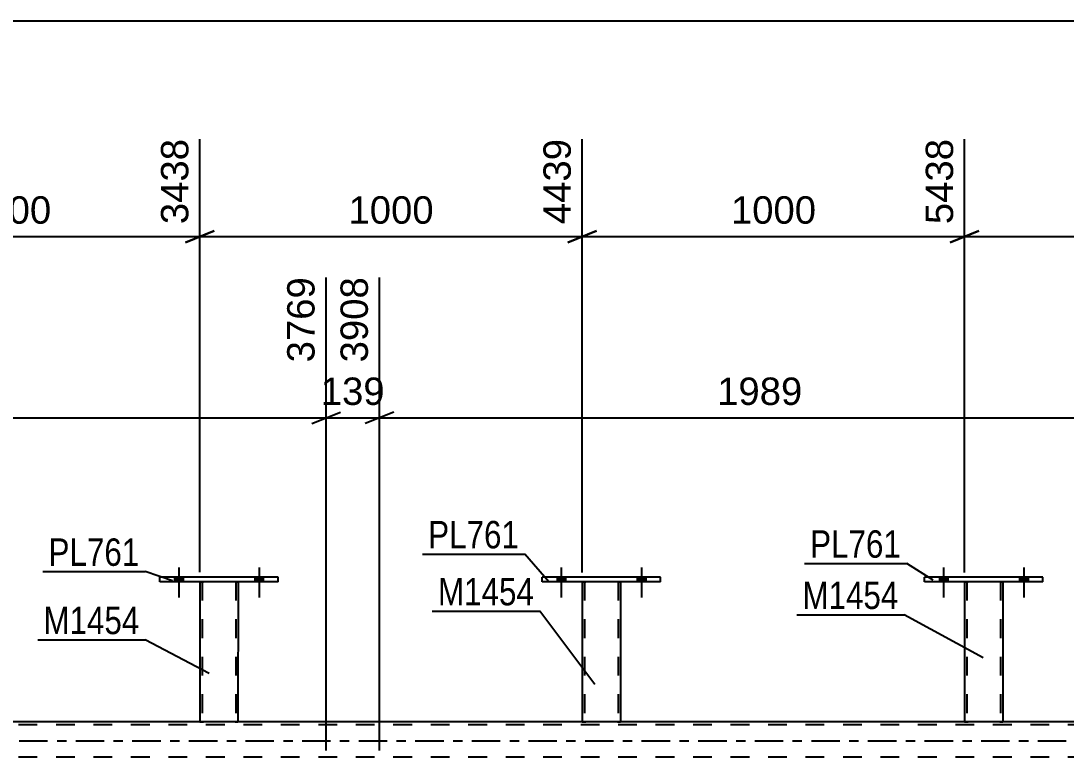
# Model space of a CAD drawing. Header units: millimetres. Extents: x 0 to 841, y 0 to 594.
# Drawn here: x 167.4 to 276.7, y 434.3 to 511.6 of the extents above; entities that cross this region are included whole.
import ezdxf

# ---------------------------------------------------------------- set-up
doc = ezdxf.new("R2010")
doc.units = ezdxf.units.MM
doc.linetypes.add('DXK_LINE_DOT2', pattern=[3.9198, 1.9599, -1.9599])
doc.linetypes.add('DXK_LINE_DOT3', pattern=[5.9187, 2.979, -0.9799, 0.9799, -0.9799])
doc.styles.add('Arial', font='ARIAL.TTF', dxfattribs={"height": 0.2})
doc.styles.add('Arial Narrow', font='ARIALN.TTF', dxfattribs={"height": 0.2})

# ---------------------------------------------------------------- blocks, each defined once
blk = doc.blocks.new('Bolt-318892525-4813 - 4655')
at = {"linetype": 'Continuous'}
for points in [[(263.46, 452.92), (264.34, 452.92), (264.34, 453.4), (263.46, 453.4)], [(271.86, 452.92), (272.74, 452.92), (272.74, 453.4), (271.86, 453.4)]]:
    blk.add_hatch(color=1, dxfattribs=at).paths.add_polyline_path(points)
at = {"color": 1, "linetype": 'Continuous'}
for p, q in [((263.9, 454.4), (263.9, 451.28)), ((272.3, 454.4), (272.3, 451.28)), ((263.46, 453.4), (263.46, 452.92)), ((264.34, 453.4), (264.34, 452.92)), ((271.86, 453.4), (271.86, 452.92)), ((272.74, 453.4), (272.74, 452.92))]:
    blk.add_line(p, q, dxfattribs=at)
blk = doc.blocks.new('Bolt-318892525-5071 - 4655')
at = {"linetype": 'Continuous'}
for points in [[(183.47, 452.92), (184.35, 452.92), (184.35, 453.4), (183.47, 453.4)], [(191.87, 452.92), (192.75, 452.92), (192.75, 453.4), (191.87, 453.4)]]:
    blk.add_hatch(color=1, dxfattribs=at).paths.add_polyline_path(points)
at = {"color": 1, "linetype": 'Continuous'}
for p, q in [((183.91, 454.4), (183.91, 451.28)), ((192.31, 454.4), (192.31, 451.28)), ((183.47, 453.4), (183.47, 452.92)), ((184.35, 453.4), (184.35, 452.92)), ((191.87, 453.4), (191.87, 452.92)), ((192.75, 453.4), (192.75, 452.92))]:
    blk.add_line(p, q, dxfattribs=at)
blk = doc.blocks.new('Part-318892525-4918 - 4655')
at = {"color": 2, "linetype": 'Continuous'}
for p, q in [((181.91, 452.92), (181.91, 453.4)), ((194.31, 453.4), (181.91, 453.4)), ((194.31, 452.92), (181.91, 452.92)), ((194.31, 452.92), (194.31, 453.4))]:
    blk.add_line(p, q, dxfattribs=at)
blk = doc.blocks.new('Part-318892525-4859 - 4655')
at = {"color": 2, "linetype": 'Continuous'}
for p, q in [((266.1, 452.92), (266.1, 438.28)), ((270.1, 452.92), (270.1, 438.28)), ((266.13, 438.28), (266.1, 438.28)), ((266.24, 438.28), (266.13, 438.28)), ((266.39, 438.28), (266.24, 438.28)), ((269.8, 438.28), (266.39, 438.28)), ((269.96, 438.28), (269.8, 438.28)), ((270.06, 438.28), (269.96, 438.28)), ((270.1, 438.28), (270.06, 438.28))]:
    blk.add_line(p, q, dxfattribs=at)
at = {"color": 7, "linetype": 'DXK_LINE_DOT2'}
for p, q in [((266.1, 452.92), (266.1, 452.92)), ((266.1, 452.92), (266.1, 452.92)), ((266.1, 452.92), (266.1, 452.92)), ((266.14, 452.92), (266.1, 452.92)), ((266.1, 452.92), (266.14, 452.92)), ((266.24, 452.92), (266.14, 452.92)), ((266.14, 452.92), (266.24, 452.92)), ((266.4, 452.92), (266.24, 452.92)), ((266.24, 452.92), (266.4, 452.92)), ((266.34, 452.92), (266.34, 452.92)), ((266.34, 452.92), (266.34, 438.28)), ((266.36, 452.92), (266.34, 452.92)), ((266.34, 452.92), (266.36, 452.92)), ((266.41, 452.92), (266.36, 452.92)), ((266.36, 452.92), (266.41, 452.92)), ((269.81, 452.92), (266.4, 452.92)), ((269.81, 452.92), (266.4, 452.92)), ((269.71, 452.92), (266.41, 452.92)), ((266.41, 452.92), (266.49, 452.92)), ((269.79, 452.92), (266.49, 452.92)), ((269.79, 452.92), (269.71, 452.92)), ((269.84, 452.92), (269.79, 452.92)), ((269.79, 452.92), (269.84, 452.92)), ((269.81, 452.92), (269.96, 452.92)), ((269.96, 452.92), (269.81, 452.92)), ((269.86, 452.92), (269.84, 452.92)), ((269.84, 452.92), (269.86, 452.92)), ((269.86, 452.92), (269.86, 452.92)), ((269.86, 452.92), (269.86, 438.28)), ((269.96, 452.92), (270.07, 452.92)), ((270.07, 452.92), (269.96, 452.92)), ((270.07, 452.92), (270.1, 452.92)), ((270.1, 452.92), (270.07, 452.92)), ((270.1, 452.92), (270.1, 452.92)), ((270.1, 452.92), (270.1, 452.92)), ((270.1, 452.92), (270.1, 452.92)), ((266.1, 438.28), (266.13, 438.28)), ((266.13, 438.28), (266.24, 438.28)), ((266.24, 438.28), (266.39, 438.28)), ((266.36, 438.28), (266.34, 438.28)), ((266.34, 438.28), (266.36, 438.28)), ((266.41, 438.28), (266.36, 438.28)), ((266.36, 438.28), (266.39, 438.28)), ((269.8, 438.28), (266.39, 438.28)), ((266.39, 438.28), (266.41, 438.28)), ((269.71, 438.28), (266.41, 438.28)), ((266.41, 438.28), (266.49, 438.28)), ((269.79, 438.28), (266.49, 438.28)), ((269.79, 438.28), (269.71, 438.28)), ((269.84, 438.28), (269.79, 438.28)), ((269.79, 438.28), (269.84, 438.28)), ((269.8, 438.28), (269.96, 438.28)), ((269.86, 438.28), (269.84, 438.28)), ((269.84, 438.28), (269.86, 438.28)), ((269.96, 438.28), (270.06, 438.28)), ((270.06, 438.28), (270.1, 438.28))]:
    blk.add_line(p, q, dxfattribs=at)
blk = doc.blocks.new('Part-318892525-4913 - 4655')
at = {"color": 2, "linetype": 'Continuous'}
for p, q in [((221.91, 452.92), (221.91, 453.4)), ((234.31, 453.4), (221.91, 453.4)), ((234.31, 452.92), (221.91, 452.92)), ((234.31, 452.92), (234.31, 453.4))]:
    blk.add_line(p, q, dxfattribs=at)
blk = doc.blocks.new('Bolt-318892525-5003 - 4655')
at = {"linetype": 'Continuous'}
for points in [[(223.47, 452.92), (224.35, 452.92), (224.35, 453.4), (223.47, 453.4)], [(231.87, 452.92), (232.75, 452.92), (232.75, 453.4), (231.87, 453.4)]]:
    blk.add_hatch(color=1, dxfattribs=at).paths.add_polyline_path(points)
at = {"color": 1, "linetype": 'Continuous'}
for p, q in [((223.91, 454.4), (223.91, 451.28)), ((232.31, 454.4), (232.31, 451.28)), ((223.47, 453.4), (223.47, 452.92)), ((224.35, 453.4), (224.35, 452.92)), ((231.87, 453.4), (231.87, 452.92)), ((232.75, 453.4), (232.75, 452.92))]:
    blk.add_line(p, q, dxfattribs=at)
blk = doc.blocks.new('Bolt-318892525-5004 - 4655')
at = {"linetype": 'Continuous'}
for points in [[(263.46, 452.92), (264.34, 452.92), (264.34, 453.4), (263.46, 453.4)], [(271.86, 452.92), (272.74, 452.92), (272.74, 453.4), (271.86, 453.4)]]:
    blk.add_hatch(color=1, dxfattribs=at).paths.add_polyline_path(points)
at = {"color": 1, "linetype": 'Continuous'}
for p, q in [((263.9, 454.4), (263.9, 451.28)), ((272.3, 454.4), (272.3, 451.28)), ((263.46, 453.4), (263.46, 452.92)), ((264.34, 453.4), (264.34, 452.92)), ((271.86, 453.4), (271.86, 452.92)), ((272.74, 453.4), (272.74, 452.92))]:
    blk.add_line(p, q, dxfattribs=at)
blk = doc.blocks.new('Part-318892525-5014 - 4655')
at = {"color": 2, "linetype": 'Continuous'}
for p, q in [((261.9, 452.92), (261.9, 453.4)), ((274.3, 453.4), (261.9, 453.4)), ((274.3, 452.92), (261.9, 452.92)), ((274.3, 452.92), (274.3, 453.4))]:
    blk.add_line(p, q, dxfattribs=at)
blk = doc.blocks.new('Part-318892525-5029 - 4655')
at = {"color": 7, "linetype": 'DXK_LINE_DOT2'}
for p, q in [((768.84, 437.96), (84.35, 437.96)), ((190.1, 438.28), (186.1, 438.28)), ((230.11, 438.28), (226.11, 438.28)), ((270.1, 438.28), (266.1, 438.28)), ((768.84, 434.6), (84.35, 434.6))]:
    blk.add_line(p, q, dxfattribs=at)
at = {"color": 2, "linetype": 'Continuous'}
for p, q in [((186.1, 438.28), (150.1, 438.28)), ((226.11, 438.28), (190.1, 438.28)), ((266.1, 438.28), (230.11, 438.28)), ((306.1, 438.28), (270.1, 438.28))]:
    blk.add_line(p, q, dxfattribs=at)
at = {"color": 7, "linetype": 'DXK_LINE_DOT3'}
blk.add_line((84.35, 436.28), (778.64, 436.28), dxfattribs=at)
blk = doc.blocks.new('Part-318892525-5040 - 4655')
at = {"color": 2, "linetype": 'Continuous'}
for p, q in [((226.11, 452.92), (226.11, 438.28)), ((230.11, 452.92), (230.11, 438.28)), ((226.15, 438.28), (226.11, 438.28)), ((226.25, 438.28), (226.15, 438.28)), ((226.41, 438.28), (226.25, 438.28)), ((229.81, 438.28), (226.41, 438.28)), ((229.97, 438.28), (229.81, 438.28)), ((230.07, 438.28), (229.97, 438.28)), ((230.11, 438.28), (230.07, 438.28))]:
    blk.add_line(p, q, dxfattribs=at)
at = {"color": 7, "linetype": 'DXK_LINE_DOT2'}
for p, q in [((226.11, 452.92), (226.11, 452.92)), ((226.11, 452.92), (226.11, 452.92)), ((226.11, 452.92), (226.11, 452.92)), ((226.15, 452.92), (226.11, 452.92)), ((226.11, 452.92), (226.15, 452.92)), ((226.25, 452.92), (226.15, 452.92)), ((226.15, 452.92), (226.25, 452.92)), ((226.41, 452.92), (226.25, 452.92)), ((226.25, 452.92), (226.41, 452.92)), ((226.35, 452.92), (226.35, 452.92)), ((226.35, 452.92), (226.35, 438.28)), ((226.37, 452.92), (226.35, 452.92)), ((226.35, 452.92), (226.37, 452.92)), ((226.42, 452.92), (226.37, 452.92)), ((226.37, 452.92), (226.42, 452.92)), ((229.82, 452.92), (226.41, 452.92)), ((229.82, 452.92), (226.41, 452.92)), ((229.73, 452.92), (226.42, 452.92)), ((226.42, 452.92), (226.5, 452.92)), ((229.8, 452.92), (226.5, 452.92)), ((229.8, 452.92), (229.73, 452.92)), ((229.86, 452.92), (229.8, 452.92)), ((229.8, 452.92), (229.86, 452.92)), ((229.82, 452.92), (229.97, 452.92)), ((229.97, 452.92), (229.82, 452.92)), ((229.87, 452.92), (229.86, 452.92)), ((229.86, 452.92), (229.87, 452.92)), ((229.87, 452.92), (229.87, 452.92)), ((229.87, 452.92), (229.87, 438.28)), ((229.97, 452.92), (230.08, 452.92)), ((230.08, 452.92), (229.97, 452.92)), ((230.08, 452.92), (230.11, 452.92)), ((230.11, 452.92), (230.08, 452.92)), ((230.11, 452.92), (230.11, 452.92)), ((230.11, 452.92), (230.11, 452.92)), ((230.11, 452.92), (230.11, 452.92)), ((226.11, 438.28), (226.15, 438.28)), ((226.15, 438.28), (226.25, 438.28)), ((226.25, 438.28), (226.41, 438.28)), ((226.37, 438.28), (226.35, 438.28)), ((226.35, 438.28), (226.37, 438.28)), ((226.42, 438.28), (226.37, 438.28)), ((226.37, 438.28), (226.41, 438.28)), ((229.81, 438.28), (226.41, 438.28)), ((226.41, 438.28), (226.42, 438.28)), ((229.72, 438.28), (226.42, 438.28)), ((226.42, 438.28), (226.5, 438.28)), ((229.8, 438.28), (226.5, 438.28)), ((229.8, 438.28), (229.72, 438.28)), ((229.85, 438.28), (229.8, 438.28)), ((229.8, 438.28), (229.85, 438.28)), ((229.81, 438.28), (229.97, 438.28)), ((229.87, 438.28), (229.85, 438.28)), ((229.85, 438.28), (229.87, 438.28)), ((229.97, 438.28), (230.07, 438.28)), ((230.07, 438.28), (230.11, 438.28))]:
    blk.add_line(p, q, dxfattribs=at)
blk = doc.blocks.new('Bolt-318892525-5072 - 4655')
at = {"linetype": 'Continuous'}
for points in [[(183.47, 452.92), (184.35, 452.92), (184.35, 453.4), (183.47, 453.4)], [(191.87, 452.92), (192.75, 452.92), (192.75, 453.4), (191.87, 453.4)]]:
    blk.add_hatch(color=1, dxfattribs=at).paths.add_polyline_path(points)
at = {"color": 1, "linetype": 'Continuous'}
for p, q in [((183.91, 454.4), (183.91, 451.28)), ((192.31, 454.4), (192.31, 451.28)), ((183.47, 453.4), (183.47, 452.92)), ((184.35, 453.4), (184.35, 452.92)), ((191.87, 453.4), (191.87, 452.92)), ((192.75, 453.4), (192.75, 452.92))]:
    blk.add_line(p, q, dxfattribs=at)
blk = doc.blocks.new('Bolt-318892525-5082 - 4655')
at = {"linetype": 'Continuous'}
for points in [[(223.47, 452.92), (224.35, 452.92), (224.35, 453.4), (223.47, 453.4)], [(231.87, 452.92), (232.75, 452.92), (232.75, 453.4), (231.87, 453.4)]]:
    blk.add_hatch(color=1, dxfattribs=at).paths.add_polyline_path(points)
at = {"color": 1, "linetype": 'Continuous'}
for p, q in [((223.91, 454.4), (223.91, 451.28)), ((232.31, 454.4), (232.31, 451.28)), ((223.47, 453.4), (223.47, 452.92)), ((224.35, 453.4), (224.35, 452.92)), ((231.87, 453.4), (231.87, 452.92)), ((232.75, 453.4), (232.75, 452.92))]:
    blk.add_line(p, q, dxfattribs=at)
blk = doc.blocks.new('Part-318892525-5110 - 4655')
at = {"color": 2, "linetype": 'Continuous'}
for p, q in [((186.11, 452.92), (186.1, 438.28)), ((190.11, 452.92), (190.1, 438.28)), ((186.14, 438.28), (186.1, 438.28)), ((186.24, 438.28), (186.14, 438.28)), ((186.4, 438.28), (186.24, 438.28)), ((189.81, 438.28), (186.4, 438.28)), ((189.96, 438.28), (189.81, 438.28)), ((190.07, 438.28), (189.96, 438.28)), ((190.1, 438.28), (190.07, 438.28))]:
    blk.add_line(p, q, dxfattribs=at)
at = {"color": 7, "linetype": 'DXK_LINE_DOT2'}
for p, q in [((186.11, 452.92), (186.11, 452.92)), ((186.11, 452.92), (186.11, 452.92)), ((186.11, 452.92), (186.11, 452.92)), ((186.14, 452.92), (186.11, 452.92)), ((186.11, 452.92), (186.14, 452.92)), ((186.25, 452.92), (186.14, 452.92)), ((186.14, 452.92), (186.25, 452.92)), ((186.4, 452.92), (186.25, 452.92)), ((186.25, 452.92), (186.4, 452.92)), ((186.35, 452.92), (186.34, 438.28)), ((186.35, 452.92), (186.35, 452.92)), ((186.37, 452.92), (186.35, 452.92)), ((186.35, 452.92), (186.37, 452.92)), ((186.42, 452.92), (186.37, 452.92)), ((186.37, 452.92), (186.42, 452.92)), ((189.81, 452.92), (186.4, 452.92)), ((189.81, 452.92), (186.4, 452.92)), ((189.72, 452.92), (186.42, 452.92)), ((186.42, 452.92), (186.5, 452.92)), ((189.8, 452.92), (186.5, 452.92)), ((189.8, 452.92), (189.72, 452.92)), ((189.85, 452.92), (189.8, 452.92)), ((189.8, 452.92), (189.85, 452.92)), ((189.81, 452.92), (189.97, 452.92)), ((189.97, 452.92), (189.81, 452.92)), ((189.87, 452.92), (189.85, 452.92)), ((189.85, 452.92), (189.87, 452.92)), ((189.87, 452.92), (189.86, 438.28)), ((189.87, 452.92), (189.87, 452.92)), ((189.97, 452.92), (190.07, 452.92)), ((190.07, 452.92), (189.97, 452.92)), ((190.07, 452.92), (190.11, 452.92)), ((190.11, 452.92), (190.07, 452.92)), ((190.11, 452.92), (190.11, 452.92)), ((190.11, 452.92), (190.11, 452.92)), ((190.11, 452.92), (190.11, 452.92)), ((186.1, 438.28), (186.14, 438.28)), ((186.14, 438.28), (186.24, 438.28)), ((186.24, 438.28), (186.4, 438.28)), ((186.36, 438.28), (186.34, 438.28)), ((186.34, 438.28), (186.36, 438.28)), ((186.41, 438.28), (186.36, 438.28)), ((186.36, 438.28), (186.4, 438.28)), ((189.81, 438.28), (186.4, 438.28)), ((186.4, 438.28), (186.41, 438.28)), ((189.72, 438.28), (186.41, 438.28)), ((186.41, 438.28), (186.49, 438.28)), ((189.79, 438.28), (186.49, 438.28)), ((189.79, 438.28), (189.72, 438.28)), ((189.85, 438.28), (189.79, 438.28)), ((189.79, 438.28), (189.85, 438.28)), ((189.81, 438.28), (189.96, 438.28)), ((189.86, 438.28), (189.85, 438.28)), ((189.85, 438.28), (189.86, 438.28)), ((189.96, 438.28), (190.07, 438.28)), ((190.07, 438.28), (190.1, 438.28))]:
    blk.add_line(p, q, dxfattribs=at)
blk = doc.blocks.new('StraightDimension-318892525-5475 - 4655')
at = {"color": 7, "linetype": 'Continuous'}
for p, q in [((199.31, 435.28), (199.31, 484.75)), ((204.89, 435.28), (204.89, 484.75)), ((197.81, 469.46), (200.81, 470.66)), ((206.39, 470.66), (203.39, 469.46)), ((199.31, 470.06), (204.89, 470.06))]:
    blk.add_line(p, q, dxfattribs=at)
at = {"color": 0}
blk.add_wipeout([(206.03, 470.81), (206.03, 475.01), (198.16, 475.01), (198.16, 470.81)], dxfattribs=at)
at = {"color": 3, "style": 'Arial'}
blk.add_text('139', height=2.865, dxfattribs=at).set_placement((198.76, 471.41))
at = {"color": 0, "linetype": 'Continuous'}
blk.add_wipeout([(204.29, 485.35), (200.09, 485.35), (200.09, 475.26), (204.29, 475.26)], dxfattribs=at)
at = {"color": 3, "linetype": 'Continuous', "style": 'Arial'}
blk.add_text('3908', height=2.865, rotation=90.0002, dxfattribs=at).set_placement((203.69, 475.86))
blk = doc.blocks.new('StraightDimension-318892525-5461 - 4655')
at = {"color": 7, "linetype": 'Continuous'}
for p, q in [((204.89, 435.28), (204.89, 484.75)), ((284.44, 435.28), (284.44, 484.75)), ((206.39, 470.66), (203.39, 469.46)), ((282.94, 469.46), (285.94, 470.66)), ((204.89, 470.06), (284.44, 470.06))]:
    blk.add_line(p, q, dxfattribs=at)
at = {"color": 0, "linetype": 'Continuous'}
blk.add_wipeout([(283.84, 485.35), (279.64, 485.35), (279.64, 475.26), (283.84, 475.26)], dxfattribs=at)
at = {"color": 0}
blk.add_wipeout([(249.71, 470.81), (249.71, 475.01), (239.62, 475.01), (239.62, 470.81)], dxfattribs=at)
at = {"color": 3, "linetype": 'Continuous', "style": 'Arial'}
blk.add_text('5897', height=2.865, rotation=90.0002, dxfattribs=at).set_placement((283.24, 475.86))
at = {"color": 3, "style": 'Arial'}
blk.add_text('1989', height=2.865, dxfattribs=at).set_placement((240.22, 471.41))
blk = doc.blocks.new('StraightDimension-318892525-5517 - 4655')
at = {"color": 7, "linetype": 'Continuous'}
for p, q in [((146.1, 453.92), (146.1, 499.2)), ((186.11, 453.92), (186.11, 499.2)), ((147.6, 489.61), (144.6, 488.41)), ((146.1, 489.01), (186.11, 489.01)), ((184.61, 488.41), (187.61, 489.61))]:
    blk.add_line(p, q, dxfattribs=at)
at = {"color": 0}
blk.add_wipeout([(171.15, 489.76), (171.15, 493.96), (161.06, 493.96), (161.06, 489.76)], dxfattribs=at)
at = {"color": 3, "style": 'Arial'}
blk.add_text('1000', height=2.865, dxfattribs=at).set_placement((161.66, 490.36))
at = {"color": 0, "linetype": 'Continuous'}
blk.add_wipeout([(185.51, 499.8), (181.31, 499.8), (181.31, 489.71), (185.51, 489.71)], dxfattribs=at)
at = {"color": 3, "linetype": 'Continuous', "style": 'Arial'}
blk.add_text('3438', height=2.865, rotation=90.0002, dxfattribs=at).set_placement((184.91, 490.31))
blk = doc.blocks.new('StraightDimension-318892525-5525 - 4655')
at = {"color": 7, "linetype": 'Continuous'}
for p, q in [((186.11, 453.92), (186.11, 499.2)), ((226.11, 453.91), (226.11, 499.2)), ((187.61, 489.61), (184.61, 488.41)), ((186.11, 489.01), (226.11, 489.01)), ((224.61, 488.41), (227.61, 489.61))]:
    blk.add_line(p, q, dxfattribs=at)
at = {"color": 0}
blk.add_wipeout([(211.16, 489.76), (211.16, 493.96), (201.06, 493.96), (201.06, 489.76)], dxfattribs=at)
at = {"color": 3, "style": 'Arial'}
blk.add_text('1000', height=2.865, dxfattribs=at).set_placement((201.66, 490.36))
at = {"color": 0, "linetype": 'Continuous'}
blk.add_wipeout([(225.51, 499.8), (221.31, 499.8), (221.31, 489.71), (225.51, 489.71)], dxfattribs=at)
at = {"color": 3, "linetype": 'Continuous', "style": 'Arial'}
blk.add_text('4439', height=2.865, rotation=90.0002, dxfattribs=at).set_placement((224.91, 490.31))
blk = doc.blocks.new('StraightDimension-318892525-5489 - 4655')
at = {"color": 7, "linetype": 'Continuous'}
for p, q in [((199.31, 435.28), (199.31, 484.75)), ((115.49, 435.28), (115.49, 480.25)), ((116.99, 470.66), (113.99, 469.46)), ((197.81, 469.46), (200.81, 470.66)), ((115.49, 470.06), (199.31, 470.06))]:
    blk.add_line(p, q, dxfattribs=at)
at = {"color": 0, "linetype": 'Continuous'}
blk.add_wipeout([(198.71, 485.35), (194.51, 485.35), (194.51, 475.26), (198.71, 475.26)], dxfattribs=at)
at = {"color": 0}
blk.add_wipeout([(162.45, 470.81), (162.45, 475.01), (152.36, 475.01), (152.36, 470.81)], dxfattribs=at)
at = {"color": 3, "linetype": 'Continuous', "style": 'Arial'}
blk.add_text('3769', height=2.865, rotation=90.0002, dxfattribs=at).set_placement((198.11, 475.86))
at = {"color": 3, "style": 'Arial'}
blk.add_text('2095', height=2.865, dxfattribs=at).set_placement((152.96, 471.41))
blk = doc.blocks.new('StraightDimension-318892525-5533 - 4655')
at = {"color": 7, "linetype": 'Continuous'}
for p, q in [((226.11, 453.91), (226.11, 499.2)), ((266.1, 453.9), (266.1, 499.2)), ((227.61, 489.61), (224.61, 488.41)), ((226.11, 489.01), (266.1, 489.01)), ((264.6, 488.41), (267.6, 489.61))]:
    blk.add_line(p, q, dxfattribs=at)
at = {"color": 0}
blk.add_wipeout([(251.16, 489.76), (251.16, 493.96), (241.06, 493.96), (241.06, 489.76)], dxfattribs=at)
at = {"color": 3, "style": 'Arial'}
blk.add_text('1000', height=2.865, dxfattribs=at).set_placement((241.66, 490.36))
at = {"color": 0, "linetype": 'Continuous'}
blk.add_wipeout([(265.5, 499.8), (261.3, 499.8), (261.3, 489.71), (265.5, 489.71)], dxfattribs=at)
at = {"color": 3, "linetype": 'Continuous', "style": 'Arial'}
blk.add_text('5438', height=2.865, rotation=90.0002, dxfattribs=at).set_placement((264.9, 490.31))
blk = doc.blocks.new('StraightDimension-318892525-5541 - 4655')
at = {"color": 7, "linetype": 'Continuous'}
for p, q in [((266.1, 453.9), (266.1, 499.2)), ((306.1, 453.89), (306.1, 499.2)), ((267.6, 489.61), (264.6, 488.41)), ((266.1, 489.01), (306.1, 489.01)), ((304.6, 488.41), (307.6, 489.61))]:
    blk.add_line(p, q, dxfattribs=at)
at = {"color": 0}
blk.add_wipeout([(291.15, 489.76), (291.15, 493.96), (281.06, 493.96), (281.06, 489.76)], dxfattribs=at)
at = {"color": 3, "style": 'Arial'}
blk.add_text('1000', height=2.865, dxfattribs=at).set_placement((281.66, 490.36))
at = {"color": 0, "linetype": 'Continuous'}
blk.add_wipeout([(305.5, 499.8), (301.3, 499.8), (301.3, 489.71), (305.5, 489.71)], dxfattribs=at)
at = {"color": 3, "linetype": 'Continuous', "style": 'Arial'}
blk.add_text('6438', height=2.865, rotation=90.0002, dxfattribs=at).set_placement((304.9, 490.31))
blk = doc.blocks.new('StraightDimension-318892525-6740 - 6435')
at = {"color": 7, "linetype": 'Continuous'}
blk.add_line((59.44, 511.56), (769.48, 511.56), dxfattribs=at)
blk = doc.blocks.new('WeldMark-318892525-6353 - 4655')
at = {"linetype": 'Continuous'}
blk.add_hatch(color=30, dxfattribs=at).paths.add_polyline_path([(281.6, 433.5), (284.52, 434.52), (282.42, 432.25)])
at = {"color": 30, "linetype": 'Continuous'}
for p in [(284.52, 434.52), (260.39, 426.84)]:
    blk.add_line(p, (272.82, 426.84), dxfattribs=at)
at = {"color": 3, "linetype": 'Continuous'}
for p, q in [((260.39, 426.84), (256.11, 431.13)), ((260.39, 426.84), (256.11, 422.56)), ((265.57, 426.84), (269.86, 426.84)), ((269.86, 426.84), (265.57, 422.56)), ((265.57, 422.56), (265.57, 426.84))]:
    blk.add_line(p, q, dxfattribs=at)
for start, end in [(90, 270), (270, 90)]:
    blk.add_arc((272.82, 426.84), 1.5, start, end, dxfattribs=at)
at = {"color": 0}
blk.add_wipeout([(264.92, 422.74), (264.92, 426.14), (262.29, 426.14), (262.29, 422.74)], dxfattribs=at)
at = {"color": 3, "style": 'Arial'}
blk.add_text('6', height=2.87, dxfattribs=at).set_placement((262.49, 422.94))
at = {"color": 0, "linetype": 'Continuous'}
blk.add_wipeout([(256.49, 425.94), (256.49, 428.94), (248.72, 428.94), (248.72, 425.94)], dxfattribs=at)
blk.add_wipeout([(256.49, 425.94), (256.49, 428.94), (248.72, 428.94), (248.72, 425.94)], dxfattribs=at)
at = {"color": 3, "linetype": 'Continuous', "style": 'Arial'}
blk.add_text('TYP', height=2.865, dxfattribs=at).set_placement((248.72, 425.94))
blk = doc.blocks.new('Mark-318892525-4855 - 4655')
at = {"color": 30, "linetype": 'Continuous'}
for p in [(248.54, 449.48), (268.04, 444.97)]:
    blk.add_line(p, (259.79, 449.48), dxfattribs=at)
at = {"color": 0}
blk.add_wipeout([(259.19, 450.08), (259.19, 453.08), (249.14, 453.08), (249.14, 450.08)], dxfattribs=at)
blk.add_wipeout([(259.19, 450.08), (259.19, 453.08), (249.14, 453.08), (249.14, 450.08)], dxfattribs=at)
at = {"color": 3, "style": 'Arial Narrow'}
blk.add_text('M1454', height=2.863, dxfattribs=at).set_placement((249.14, 450.08))
blk = doc.blocks.new('Mark-318892525-4909 - 4655')
at = {"color": 30, "linetype": 'Continuous'}
for p in [(209.4, 455.82), (222.63, 452.92)]:
    blk.add_line(p, (220.1, 455.82), dxfattribs=at)
at = {"color": 0}
blk.add_wipeout([(219.5, 456.42), (219.5, 459.42), (210, 459.42), (210, 456.42)], dxfattribs=at)
blk.add_wipeout([(219.5, 456.42), (219.5, 459.42), (210, 459.42), (210, 456.42)], dxfattribs=at)
at = {"color": 3, "style": 'Arial Narrow'}
blk.add_text('PL761', height=2.863, dxfattribs=at).set_placement((210, 456.42))
blk = doc.blocks.new('Mark-318892525-4914 - 4655')
at = {"color": 30, "linetype": 'Continuous'}
for p in [(169.69, 453.99), (183.24, 453.02)]:
    blk.add_line(p, (180.39, 453.99), dxfattribs=at)
at = {"color": 0}
blk.add_wipeout([(179.79, 454.59), (179.79, 457.59), (170.29, 457.59), (170.29, 454.59)], dxfattribs=at)
blk.add_wipeout([(179.79, 454.59), (179.79, 457.59), (170.29, 457.59), (170.29, 454.59)], dxfattribs=at)
at = {"color": 3, "style": 'Arial Narrow'}
blk.add_text('PL761', height=2.863, dxfattribs=at).set_placement((170.29, 454.59))
blk = doc.blocks.new('Mark-318892525-5010 - 4655')
at = {"color": 30, "linetype": 'Continuous'}
for p in [(249.35, 454.84), (262.83, 453.08)]:
    blk.add_line(p, (260.06, 454.84), dxfattribs=at)
at = {"color": 0}
blk.add_wipeout([(259.46, 455.44), (259.46, 458.44), (249.95, 458.44), (249.95, 455.44)], dxfattribs=at)
blk.add_wipeout([(259.46, 455.44), (259.46, 458.44), (249.95, 458.44), (249.95, 455.44)], dxfattribs=at)
at = {"color": 3, "style": 'Arial Narrow'}
blk.add_text('PL761', height=2.863, dxfattribs=at).set_placement((249.95, 455.44))
blk = doc.blocks.new('Mark-318892525-5036 - 4655')
at = {"color": 30, "linetype": 'Continuous'}
for p in [(210.42, 449.86), (227.44, 442.18)]:
    blk.add_line(p, (221.67, 449.86), dxfattribs=at)
at = {"color": 0}
blk.add_wipeout([(221.07, 450.46), (221.07, 453.46), (211.02, 453.46), (211.02, 450.46)], dxfattribs=at)
blk.add_wipeout([(221.07, 450.46), (221.07, 453.46), (211.02, 453.46), (211.02, 450.46)], dxfattribs=at)
at = {"color": 3, "style": 'Arial Narrow'}
blk.add_text('M1454', height=2.863, dxfattribs=at).set_placement((211.02, 450.46))
blk = doc.blocks.new('Mark-318892525-5106 - 4655')
at = {"color": 30, "linetype": 'Continuous'}
for p in [(169.15, 446.85), (187.08, 443.35)]:
    blk.add_line(p, (180.4, 446.85), dxfattribs=at)
at = {"color": 0}
blk.add_wipeout([(179.8, 447.45), (179.8, 450.45), (169.75, 450.45), (169.75, 447.45)], dxfattribs=at)
blk.add_wipeout([(179.8, 447.45), (179.8, 450.45), (169.75, 450.45), (169.75, 447.45)], dxfattribs=at)
at = {"color": 3, "style": 'Arial Narrow'}
blk.add_text('M1454', height=2.863, dxfattribs=at).set_placement((169.75, 447.45))

msp = doc.modelspace()

# ---------------------------------------------------------------- block references
for name in ['StraightDimension-318892525-6740 - 6435', 'Bolt-318892525-5071 - 4655', 'Bolt-318892525-5072 - 4655', 'Bolt-318892525-5003 - 4655', 'Bolt-318892525-5082 - 4655', 'Bolt-318892525-4813 - 4655', 'Bolt-318892525-5004 - 4655', 'Part-318892525-4918 - 4655', 'Part-318892525-5110 - 4655', 'Part-318892525-4913 - 4655', 'Part-318892525-5040 - 4655', 'Part-318892525-5014 - 4655', 'Part-318892525-4859 - 4655', 'Part-318892525-5029 - 4655']:
    msp.add_blockref(name, (0, 0))

# ---------------------------------------------------------------- next in the draw order: block references
for name in ['StraightDimension-318892525-5517 - 4655', 'StraightDimension-318892525-5475 - 4655', 'WeldMark-318892525-6353 - 4655']:
    msp.add_blockref(name, (0, 0))

# ---------------------------------------------------------------- next in the draw order: block references
msp.add_blockref('StraightDimension-318892525-5461 - 4655', (0, 0))

# ---------------------------------------------------------------- next in the draw order: block references
for name in ['StraightDimension-318892525-5525 - 4655', 'Mark-318892525-4855 - 4655']:
    msp.add_blockref(name, (0, 0))

# ---------------------------------------------------------------- next in the draw order: block references
for name in ['StraightDimension-318892525-5533 - 4655', 'StraightDimension-318892525-5489 - 4655', 'Mark-318892525-4909 - 4655']:
    msp.add_blockref(name, (0, 0))

# ---------------------------------------------------------------- next in the draw order: block references
for name in ['StraightDimension-318892525-5541 - 4655', 'Mark-318892525-5010 - 4655', 'Mark-318892525-4914 - 4655', 'Mark-318892525-5036 - 4655', 'Mark-318892525-5106 - 4655']:
    msp.add_blockref(name, (0, 0))

doc.saveas('drawing.dxf')
